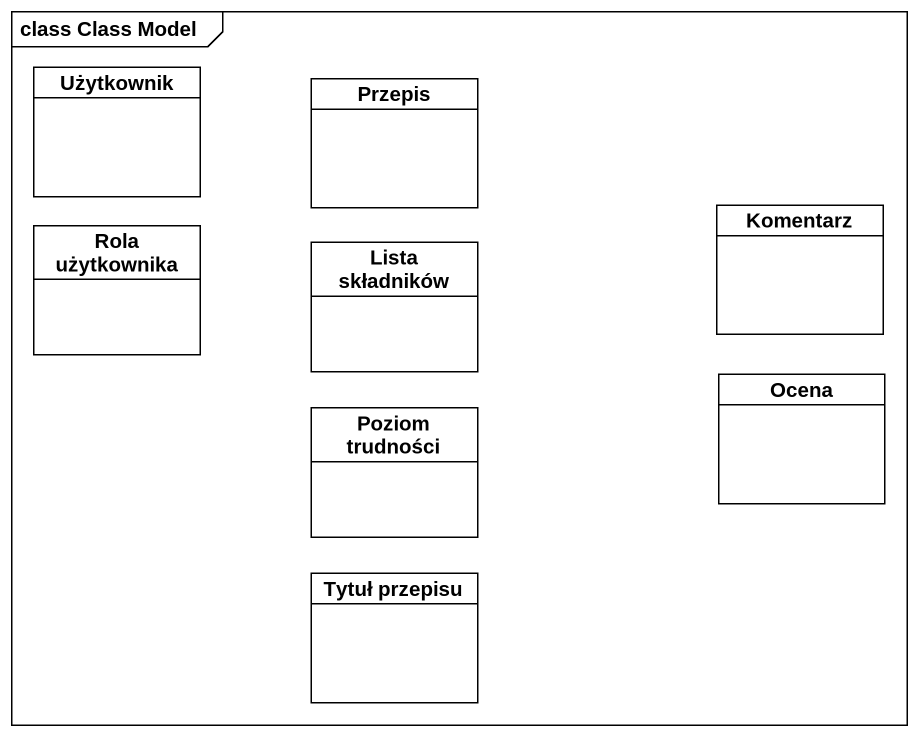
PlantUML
@startuml
mainframe class Class Model
hide circle
hide empty members
class Użytkownik
class Przepis
class "Rola użytkownika" as Rola_użytkownika
class "Lista składników" as Lista_składników
class Komentarz
class "Poziom trudności" as Poziom_trudności
class Ocena
class "Tytuł przepisu" as Tytuł_przepisu
@enduml
